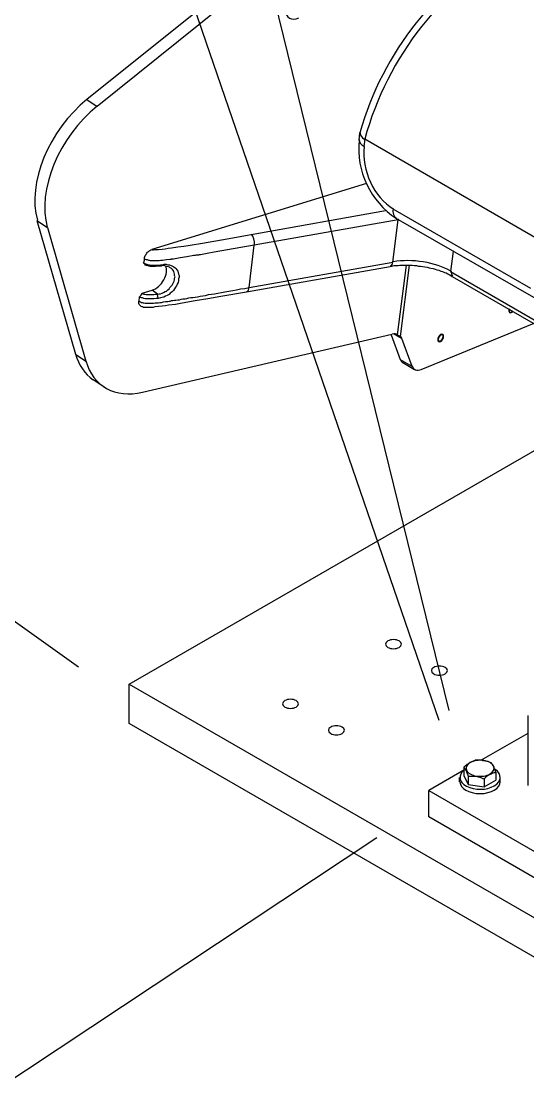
# Model space of a CAD drawing. Header units: inches. Extents: x 109 to 1721, y 29 to 669.
# Drawn here: x 1378.6 to 1403, y 298.1 to 348.9 of the extents above; entities that cross this region are included whole.
import ezdxf

# ---------------------------------------------------------------- set-up
doc = ezdxf.new("R2010")
doc.units = ezdxf.units.IN
doc.header["$LTSCALE"] = 0.03937
doc.header["$MEASUREMENT"] = 0
doc.layers.add('PDF3_Geometría', color=7, linetype='Continuous')

# ---------------------------------------------------------------- blocks, each defined once
blk = doc.blocks.new('OH3A1-1$-$ASSY$$CENTER$TUB_-_v2$-$copia1')
at = {"layer": 'PDF3_Geometría', "lineweight": -3}
for points in [[(14.6566, 8.9168), (13.1134, 15.2057)], [(14.6375, 8.8976), (13.1392, 13.2624)], [(14.6808, 10.645), (13.9792, 10.0809)], [(14.4033, 10.4508), (13.9592, 10.0942)], [(13.9592, 10.0942), (13.9792, 10.0808)], [(14.4833, 10.0158), (14.485, 10.03)], [(14.89, 9.7742), (14.8917, 9.7875), (14.4942, 10.0175), (14.4925, 10.0033)], [(19.6091, 9.9633), (15.8967, 7.8201), (14.041, 8.8917), (14.041, 8.9675), (14.8509, 9.435)], [(14.4975, 9.9325), (14.0842, 9.805)], [(14.2758, 9.8342), (14.5342, 9.88)], [(14.5483, 9.8833), (14.8133, 9.7308)], [(13.8633, 9.8608), (13.9375, 9.6033)], [(13.8633, 9.8608), (13.8833, 9.8475)], [(14.2717, 9.7317), (14.5483, 9.7808), (14.5583, 9.8625), (14.2817, 9.8133)], [(14.8917, 9.7042), (14.8875, 9.7033), (14.8825, 9.7017), (14.8783, 9.7008), (14.8733, 9.7), (14.8692, 9.6992), (14.8642, 9.6992), (14.8592, 9.7), (14.855, 9.7), (14.85, 9.7008), (14.8458, 9.7017), (14.8408, 9.7033), (14.8367, 9.7042), (14.8325, 9.7058), (14.8283, 9.7075), (14.8242, 9.71), (14.82, 9.7125), (14.555, 9.865)], [(13.8833, 9.8475), (13.9575, 9.59)], [(14.0842, 9.805), (14.0858, 9.8042), (14.0875, 9.8042), (14.0908, 9.805), (14.0942, 9.805), (14.0975, 9.805), (14.1042, 9.8058), (14.11, 9.8067), (14.1158, 9.8075), (14.1225, 9.8083), (14.1342, 9.81), (14.1458, 9.8117), (14.1583, 9.8133), (14.1817, 9.8175), (14.2292, 9.8258), (14.2758, 9.8342)], [(14.0592, 9.7058), (14.0608, 9.705), (14.0625, 9.7042), (14.0642, 9.7033), (14.0658, 9.7033), (14.0675, 9.7025), (14.0692, 9.7025), (14.0717, 9.7017), (14.0733, 9.7017), (14.075, 9.7017), (14.0767, 9.7017), (14.0783, 9.7017), (14.08, 9.7017), (14.0817, 9.7017), (14.0833, 9.7017), (14.0858, 9.7017), (14.0875, 9.7017), (14.0908, 9.7025), (14.0933, 9.7025), (14.0967, 9.7025), (14.1, 9.7033), (14.1033, 9.7033), (14.1067, 9.7042), (14.1108, 9.705), (14.115, 9.705), (14.1175, 9.7058), (14.12, 9.7058), (14.1225, 9.7067), (14.125, 9.7067), (14.1283, 9.7075), (14.1308, 9.7075), (14.1342, 9.7083), (14.1375, 9.7083), (14.1408, 9.7092), (14.1442, 9.71), (14.1483, 9.71), (14.1517, 9.7108), (14.1558, 9.7117), (14.1592, 9.7125), (14.1633, 9.7125), (14.1675, 9.7133), (14.1725, 9.7142), (14.1775, 9.715), (14.1825, 9.7158), (14.1875, 9.7167), (14.1933, 9.7183), (14.1992, 9.7192), (14.205, 9.72), (14.2117, 9.7208), (14.2183, 9.7225), (14.225, 9.7233), (14.2325, 9.725), (14.24, 9.7258), (14.2475, 9.7275), (14.255, 9.7292), (14.2633, 9.73), (14.2717, 9.7317), (14.2817, 9.8133), (14.23, 9.8042), (14.2042, 9.8), (14.1908, 9.7975), (14.1783, 9.795), (14.1758, 9.795), (14.1742, 9.7942), (14.1733, 9.7942), (14.1725, 9.7942), (14.1717, 9.7942), (14.17, 9.7942), (14.1675, 9.7933), (14.1667, 9.7933), (14.165, 9.7933), (14.1517, 9.7908), (14.1392, 9.7892), (14.1258, 9.7867), (14.125, 9.7867), (14.1242, 9.7867), (14.1233, 9.7867), (14.1225, 9.7867), (14.1217, 9.7858), (14.12, 9.7858), (14.1192, 9.7858), (14.1125, 9.785), (14.105, 9.7842), (14.1017, 9.7842), (14.0983, 9.7833), (14.0958, 9.7833), (14.095, 9.7833), (14.0942, 9.7833), (14.0925, 9.7833), (14.0908, 9.7833), (14.0892, 9.7833), (14.0875, 9.7833), (14.0858, 9.7833), (14.0833, 9.7833), (14.0825, 9.7833), (14.0817, 9.7833), (14.08, 9.7842), (14.0783, 9.7842), (14.0758, 9.785), (14.0742, 9.785), (14.0725, 9.7858), (14.0708, 9.7867), (14.07, 9.7867)], [(14.07, 9.7867), (14.07, 9.7883), (14.07, 9.79), (14.0708, 9.7917), (14.0717, 9.7933), (14.0725, 9.7942), (14.0733, 9.7958), (14.0742, 9.7975), (14.075, 9.7983), (14.0758, 9.8), (14.0775, 9.8008), (14.0783, 9.8017), (14.08, 9.8025), (14.0808, 9.8033), (14.0825, 9.8042), (14.0833, 9.8042), (14.0842, 9.805)], [(14.6642, 9.8017), (14.6592, 9.7625)], [(14.07, 9.7867), (14.0683, 9.7792), (14.0708, 9.7783), (14.0725, 9.7775), (14.075, 9.7767), (14.0775, 9.7758), (14.08, 9.7758), (14.0825, 9.775), (14.0842, 9.775), (14.0867, 9.775), (14.0892, 9.775), (14.0917, 9.775), (14.0967, 9.775), (14.1008, 9.7758), (14.105, 9.7758), (14.1083, 9.7767), (14.1117, 9.7767), (14.115, 9.7758), (14.1183, 9.7758), (14.1217, 9.7742), (14.1242, 9.7733), (14.1267, 9.7717), (14.1292, 9.77), (14.1308, 9.7683), (14.1325, 9.7658), (14.1342, 9.7633), (14.135, 9.7608), (14.1358, 9.7575), (14.1367, 9.755), (14.1367, 9.7517), (14.1358, 9.7483), (14.1358, 9.745), (14.135, 9.7417), (14.1333, 9.7383), (14.1317, 9.735), (14.13, 9.7325), (14.1283, 9.7292), (14.1258, 9.7258), (14.1233, 9.7233), (14.12, 9.7208), (14.1175, 9.7183), (14.1142, 9.7167), (14.1108, 9.715), (14.1075, 9.7133), (14.1042, 9.7125), (14.1008, 9.7117), (14.0967, 9.7108), (14.0925, 9.7108), (14.0883, 9.71), (14.0833, 9.71), (14.0808, 9.71), (14.0783, 9.71), (14.0767, 9.71), (14.0742, 9.71), (14.0717, 9.71), (14.0692, 9.7108), (14.0667, 9.7117), (14.0642, 9.7117), (14.0625, 9.7125), (14.06, 9.7133)], [(14.0634, 9.6958), (14.065, 9.695), (14.0667, 9.695), (14.0684, 9.6942), (14.0709, 9.6942), (14.0725, 9.6942), (14.0742, 9.6942), (14.0775, 9.6942), (14.0809, 9.6942), (14.0842, 9.6942), (14.0875, 9.6942), (14.0909, 9.695), (14.0975, 9.6958), (14.1042, 9.6967), (14.1109, 9.6975), (14.1167, 9.6983), (14.13, 9.7), (14.1425, 9.7025), (14.1675, 9.7067), (14.1925, 9.7108), (14.2175, 9.715), (14.2667, 9.7233), (14.5433, 9.7725), (14.5467, 9.7733), (14.5508, 9.7742), (14.5542, 9.7742), (14.5583, 9.7742), (14.5617, 9.775), (14.5658, 9.775), (14.5692, 9.775), (14.5733, 9.775), (14.5775, 9.775), (14.5817, 9.775), (14.5858, 9.775), (14.59, 9.7742), (14.5942, 9.7742), (14.5975, 9.7733), (14.6017, 9.7733), (14.6058, 9.7725), (14.61, 9.7717), (14.6142, 9.7708), (14.6183, 9.77), (14.6217, 9.7692), (14.6258, 9.7683), (14.63, 9.7675), (14.6333, 9.7658), (14.6367, 9.765), (14.6408, 9.7633), (14.6442, 9.7625), (14.6475, 9.7608), (14.6508, 9.76), (14.6542, 9.7583), (14.6567, 9.7567), (14.66, 9.755), (14.6625, 9.7533), (14.8775, 9.6292)], [(14.0658, 9.7208), (14.0675, 9.72), (14.0692, 9.7192), (14.0708, 9.7192), (14.0733, 9.7183), (14.075, 9.7183), (14.0767, 9.7183), (14.0808, 9.7183), (14.0842, 9.7183), (14.0883, 9.7183), (14.0917, 9.7192), (14.095, 9.7192), (14.0983, 9.72), (14.1008, 9.72), (14.1042, 9.7208), (14.1067, 9.7225), (14.11, 9.7242), (14.1125, 9.725), (14.115, 9.7275), (14.1175, 9.7292), (14.1192, 9.7317), (14.1217, 9.7342), (14.1233, 9.7367), (14.125, 9.7392), (14.1258, 9.7417), (14.1275, 9.7442), (14.1283, 9.7467), (14.1283, 9.75), (14.1292, 9.7525), (14.1283, 9.755), (14.1283, 9.7575), (14.1275, 9.76), (14.1267, 9.7625), (14.1258, 9.7642), (14.1242, 9.7667), (14.1225, 9.7683), (14.12, 9.77), (14.1183, 9.7708), (14.1158, 9.7717), (14.1133, 9.7725), (14.1108, 9.7733), (14.1083, 9.7742), (14.105, 9.7742), (14.1025, 9.7733), (14.0983, 9.7733), (14.095, 9.7733), (14.0917, 9.7725), (14.0875, 9.7725), (14.0842, 9.7725), (14.0817, 9.7725), (14.08, 9.7733), (14.0783, 9.7733), (14.0758, 9.7742), (14.0742, 9.7742), (14.0725, 9.775)], [(14.0725, 9.775), (14.0708, 9.7767), (14.07, 9.7783), (14.0692, 9.7783), (14.0683, 9.7792)], [(14.105, 9.7758), (14.1025, 9.7733)], [(14.5742, 9.775), (14.5567, 9.6408)], [(14.58, 9.775), (14.5625, 9.6375)], [(14.6592, 9.7625), (14.875, 9.6383)], [(14.06, 9.7133), (14.0592, 9.7058)], [(14.06, 9.7133), (14.0608, 9.7142), (14.0617, 9.715), (14.0633, 9.7167), (14.0658, 9.7208), (14.085, 9.7267)], [(14.095, 9.7192), (14.085, 9.7267)], [(14.0967, 9.7108), (14.095, 9.7192)], [(14.0633, 9.6958), (14.0625, 9.6967), (14.0617, 9.6975), (14.0608, 9.6983), (14.06, 9.6992), (14.0592, 9.7008), (14.0592, 9.7025), (14.0592, 9.7042), (14.0592, 9.7058)], [(14.82, 9.6625), (14.6025, 9.5733)], [(14.0667, 9.53), (14.5467, 9.6417)], [(14.545, 9.6408), (14.5625, 9.5933)], [(14.5508, 9.6425), (14.565, 9.6342)], [(14.5567, 9.6408), (14.5625, 9.6375)], [(14.5567, 9.6408), (14.5583, 9.64), (14.56, 9.6392), (14.5617, 9.6383), (14.5625, 9.6375)], [(14.565, 9.6342), (14.585, 9.58)], [(13.9375, 9.6033), (13.9575, 9.59)], [(14.5625, 9.5933), (14.585, 9.58)], [(14.59, 9.5733), (14.5675, 9.5867)], [(13.9917, 9.5408), (13.9717, 9.5542)], [(13.9433, 9), (13.2859, 9.47)], [(14.0409, 8.9675), (15.8966, 7.8967), (15.8966, 7.82)], [(14.8083, 8.9075), (14.8083, 8.8467), (14.8083, 8.7725)], [(14.8083, 8.8725), (14.7183, 8.8208)], [(14.7075, 8.8208), (14.7058, 8.82), (14.7042, 8.82), (14.7033, 8.8192), (14.7017, 8.8183), (14.6992, 8.8175), (14.6967, 8.8158), (14.6942, 8.8142), (14.6908, 8.8125), (14.69, 8.8117), (14.6883, 8.81), (14.6867, 8.8092), (14.685, 8.8075), (14.685, 8.7917)], [(14.7467, 8.7983), (14.7458, 8.8), (14.745, 8.8017), (14.745, 8.8033), (14.7442, 8.8042), (14.7433, 8.8067), (14.7425, 8.8092), (14.7408, 8.8108), (14.74, 8.8125), (14.74, 8.8133), (14.7392, 8.8142), (14.7383, 8.815), (14.7383, 8.8158), (14.7358, 8.8167), (14.7342, 8.8175), (14.7317, 8.8183), (14.73, 8.8183), (14.7267, 8.8192), (14.7225, 8.82), (14.7192, 8.8208), (14.7158, 8.8208), (14.7133, 8.8208), (14.7117, 8.8208), (14.71, 8.8208), (14.7075, 8.8208)], [(14.685, 8.8017), (14.6175, 8.7625), (15.4525, 8.28), (15.995, 8.5933)], [(14.685, 8.8075), (14.6858, 8.8067), (14.6867, 8.8058), (14.6867, 8.805), (14.6875, 8.8042), (14.6883, 8.8025), (14.6892, 8.8008), (14.69, 8.7983), (14.6917, 8.7958), (14.6917, 8.795), (14.6925, 8.7933), (14.6925, 8.7917), (14.6933, 8.79), (14.6933, 8.7742)], [(14.735, 8.7933), (14.7325, 8.7925), (14.73, 8.79), (14.7283, 8.7892), (14.7267, 8.7883), (14.7258, 8.7867), (14.7242, 8.785)], [(14.735, 8.7933), (14.7375, 8.795), (14.74, 8.7967), (14.7417, 8.7967), (14.7433, 8.7975), (14.745, 8.7975), (14.7467, 8.7983), (14.7467, 8.7825)], [(14.6767, 8.7792), (14.6767, 8.7875)], [(14.685, 8.7917), (14.6933, 8.7742), (14.7242, 8.77), (14.7467, 8.7825)], [(14.6933, 8.79), (14.6958, 8.79), (14.6975, 8.79), (14.6992, 8.79), (14.7017, 8.79), (14.705, 8.79), (14.7083, 8.79), (14.7125, 8.7892), (14.7158, 8.7883), (14.7175, 8.7875), (14.72, 8.7867), (14.7217, 8.7858), (14.7242, 8.785), (14.7242, 8.77)], [(14.755, 8.7792), (14.755, 8.7875)], [(15.4525, 8.28), (15.4525, 8.2292), (14.6175, 8.7117), (14.6175, 8.7625)], [(14.5175, 8.6717), (13.2917, 7.8584)]]:
    blk.add_lwpolyline(points, dxfattribs=at)
for centre, radius, start, end in [((15.0615, 9.869), 0.5985, 118.5063, 164.3978), ((15.0809, 9.8582), 0.6079, 118.4958, 164.8084), ((14.6439, 9.9997), 0.1613, 174.2452, 236.5832), ((14.5327, 9.8661), 0.026, 353.4423, 354.8994), ((14.5779, 9.758), 0.1067, 99.7296, 100.2452), ((14.552, 9.6295), 0.0142, 19.7016, 35.6012)]:
    blk.add_arc(centre, radius, start, end, dxfattribs=at)
for points in [[(14.3416, 10.2668), (14.3418, 10.2517), (14.3535, 10.2449), (14.3676, 10.2516)], [(13.9602, 10.0948), (13.8862, 10.0353), (13.8438, 9.9323), (13.8641, 9.8614)], [(13.9794, 10.0815), (13.9054, 10.0219), (13.863, 9.9189), (13.8832, 9.848)], [(14.4836, 10.0168), (14.483, 10.0124), (14.4864, 10.0077), (14.4927, 10.004)], [(14.4853, 10.0302), (14.4847, 10.0258), (14.488, 10.0211), (14.4944, 10.0173)], [(14.4931, 10.0036), (14.4874, 9.9586), (14.5125, 9.9049), (14.5492, 9.8838)], [(14.5487, 9.8842), (14.5476, 9.8755), (14.5498, 9.8687), (14.5548, 9.8659)], [(14.2819, 9.814), (14.2828, 9.8214), (14.2802, 9.8306), (14.2762, 9.8346)], [(14.6601, 9.7633), (14.6305, 9.7805), (14.5852, 9.7878), (14.549, 9.7813)], [(14.1073, 9.7466), (14.1127, 9.7563), (14.1141, 9.7665), (14.1111, 9.7736)], [(14.5439, 9.7736), (14.5463, 9.774), (14.548, 9.777), (14.5486, 9.7815)], [(14.6606, 9.7636), (14.66, 9.7593), (14.6611, 9.756), (14.6636, 9.7546)], [(14.0851, 9.7267), (14.0935, 9.7294), (14.102, 9.737), (14.1073, 9.7466)], [(14.2673, 9.7244), (14.2696, 9.7248), (14.2714, 9.7278), (14.2719, 9.7323)], [(14.7722, 9.6909), (14.771, 9.6876), (14.7713, 9.6846), (14.7731, 9.6836)], [(14.773, 9.6904), (14.7719, 9.6876), (14.7721, 9.6851), (14.7736, 9.6843)], [(14.7731, 9.6836), (14.7749, 9.6825), (14.7777, 9.6837), (14.7799, 9.6864)], [(14.7736, 9.6843), (14.775, 9.6835), (14.7773, 9.6845), (14.7792, 9.6868)], [(14.5577, 9.6415), (14.5547, 9.6428), (14.5512, 9.643), (14.5473, 9.6421)], [(14.6404, 9.6411), (14.6373, 9.6393), (14.6348, 9.6349), (14.6348, 9.6314)], [(14.6348, 9.6314), (14.6348, 9.6278), (14.6373, 9.6263), (14.6404, 9.6281)], [(14.6356, 9.6316), (14.6355, 9.6285), (14.6376, 9.6273), (14.6402, 9.6289)], [(14.6406, 9.6403), (14.638, 9.6386), (14.6357, 9.6347), (14.6356, 9.6316)], [(14.6402, 9.6289), (14.6429, 9.6306), (14.6451, 9.6345), (14.6452, 9.6376)], [(14.646, 9.6378), (14.646, 9.6414), (14.6435, 9.6428), (14.6404, 9.6411)], [(14.6404, 9.6281), (14.6435, 9.6299), (14.646, 9.6342), (14.646, 9.6378)], [(14.6452, 9.6376), (14.6453, 9.6407), (14.6433, 9.6419), (14.6406, 9.6403)], [(13.9374, 9.6039), (13.9436, 9.5822), (13.9553, 9.5652), (13.9715, 9.5542)], [(13.9574, 9.5906), (13.9715, 9.5411), (14.0136, 9.5178), (14.0665, 9.5302)], [(14.563, 9.5932), (14.564, 9.5903), (14.5658, 9.588), (14.5681, 9.5867)], [(14.5855, 9.5807), (14.5882, 9.5734), (14.5949, 9.5709), (14.603, 9.5742)], [(14.5387, 9.0508), (14.5327, 9.0474), (14.5327, 9.0418), (14.5387, 9.0384)], [(14.5605, 9.0508), (14.5545, 9.0542), (14.5447, 9.0542), (14.5387, 9.0508)], [(14.5387, 9.0384), (14.5447, 9.035), (14.5545, 9.035), (14.5605, 9.0384)], [(14.5605, 9.0384), (14.5665, 9.0418), (14.5665, 9.0474), (14.5605, 9.0508)], [(14.627, 8.9999), (14.621, 8.9965), (14.621, 8.991), (14.627, 8.9876)], [(14.6488, 8.9999), (14.6428, 9.0034), (14.633, 9.0034), (14.627, 8.9999)], [(14.6488, 8.9876), (14.6548, 8.991), (14.6548, 8.9965), (14.6488, 8.9999)], [(14.627, 8.9876), (14.633, 8.9842), (14.6428, 8.9842), (14.6488, 8.9876)], [(14.3404, 8.9358), (14.3343, 8.9324), (14.3343, 8.9268), (14.3404, 8.9234)], [(14.3622, 8.9358), (14.3561, 8.9392), (14.3464, 8.9392), (14.3404, 8.9358)], [(14.3622, 8.9234), (14.3682, 8.9268), (14.3682, 8.9324), (14.3622, 8.9358)], [(14.3404, 8.9234), (14.3464, 8.92), (14.3561, 8.92), (14.3622, 8.9234)], [(14.4287, 8.8849), (14.4227, 8.8815), (14.4227, 8.876), (14.4287, 8.8726)], [(14.4505, 8.8849), (14.4445, 8.8884), (14.4347, 8.8884), (14.4287, 8.8849)], [(14.4505, 8.8726), (14.4565, 8.876), (14.4565, 8.8815), (14.4505, 8.8849)], [(14.4287, 8.8726), (14.4347, 8.8692), (14.4445, 8.8692), (14.4505, 8.8726)], [(14.6971, 8.8163), (14.6903, 8.8124), (14.6876, 8.8068), (14.6901, 8.8014)], [(14.7233, 8.8203), (14.7139, 8.8217), (14.704, 8.8202), (14.6971, 8.8163)], [(14.7424, 8.8094), (14.7399, 8.8147), (14.7326, 8.8189), (14.7233, 8.8203)], [(14.686, 8.8022), (14.6731, 8.7927), (14.6751, 8.779), (14.6904, 8.7708)], [(14.6901, 8.8014), (14.6926, 8.7961), (14.6999, 8.792), (14.7092, 8.7905)], [(14.7092, 8.7905), (14.7186, 8.7891), (14.7286, 8.7906), (14.7354, 8.7945)], [(14.7354, 8.7945), (14.7423, 8.7984), (14.7449, 8.8041), (14.7424, 8.8094)], [(14.7437, 8.7717), (14.7582, 8.7804), (14.7588, 8.7942), (14.7451, 8.8032)], [(14.6775, 8.7796), (14.6775, 8.7669), (14.6949, 8.7567), (14.7163, 8.7567)], [(14.7163, 8.7567), (14.7377, 8.7567), (14.755, 8.7669), (14.755, 8.7796)], [(14.6904, 8.7708), (14.7058, 8.7627), (14.7292, 8.7631), (14.7437, 8.7717)]]:
    blk.add_open_spline(points, degree=3, dxfattribs=at)

msp = doc.modelspace()

# ---------------------------------------------------------------- block references
at = {"xscale": 25, "yscale": 25, "zscale": 25}
msp.add_blockref('OH3A1-1$-$ASSY$$CENTER$TUB_-_v2$-$copia1', (1032.78, 92.74), dxfattribs=at)

doc.saveas('drawing.dxf')
